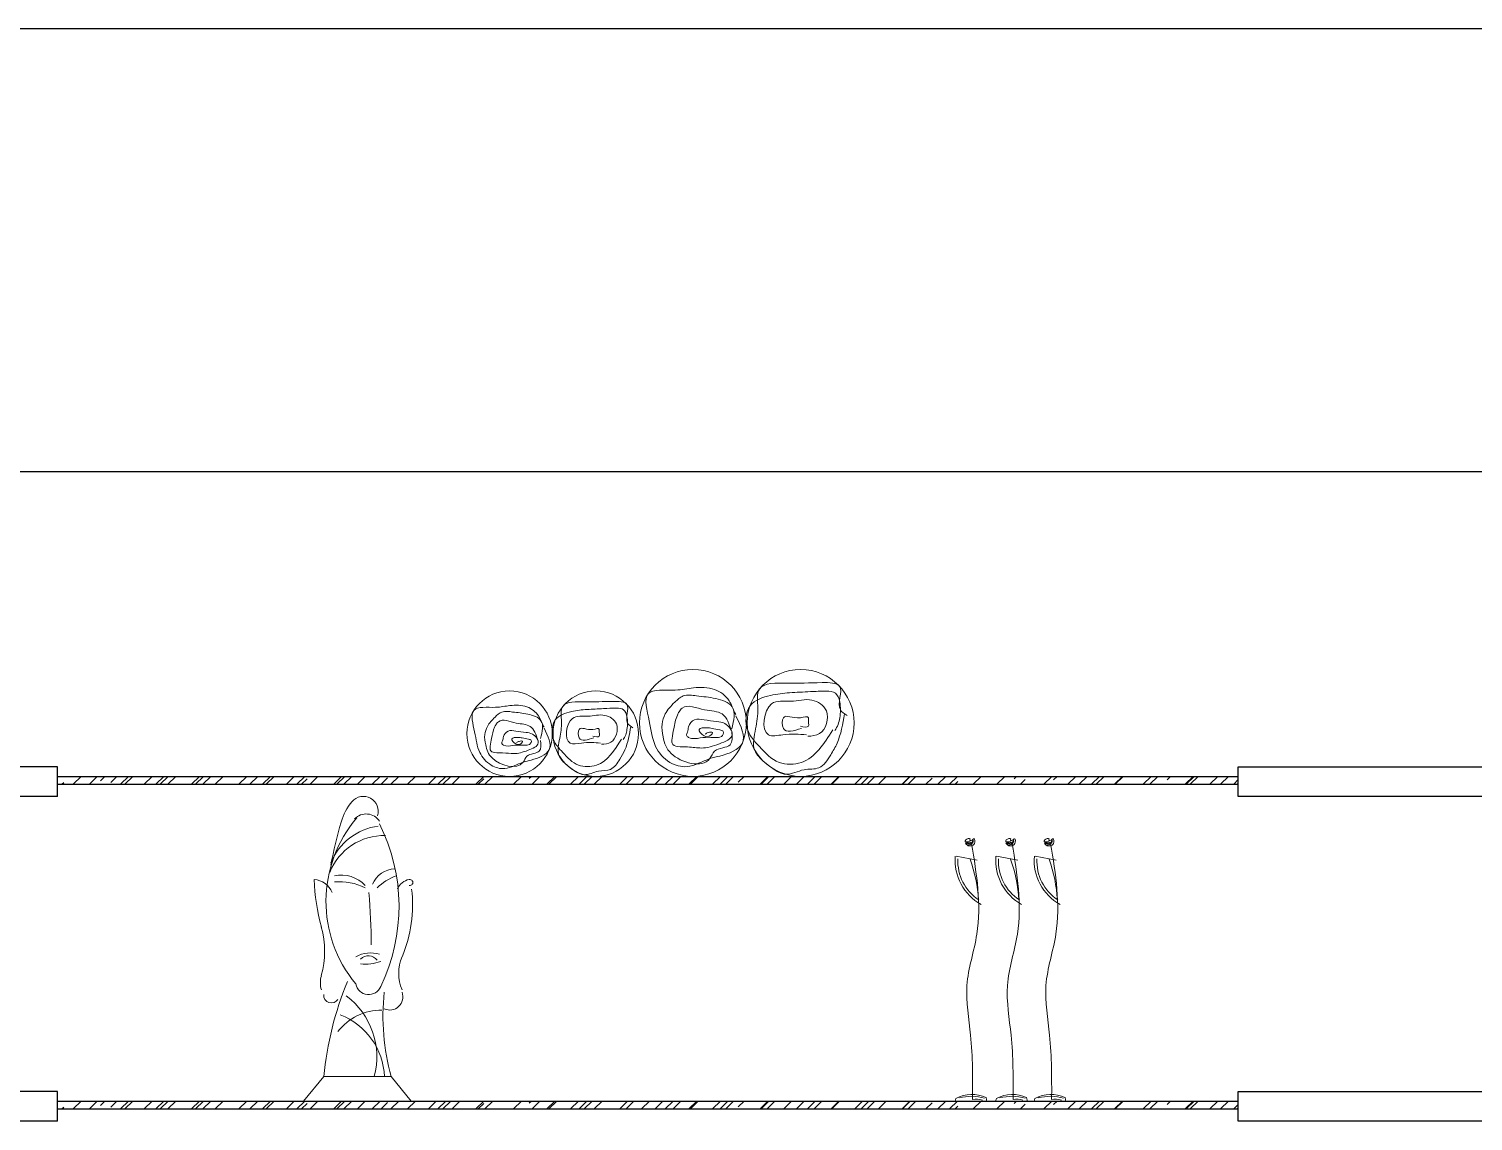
# Model space of a CAD drawing. Header units: millimetres. Extents: x 71641 to 191108, y -23091 to 29972.
# Drawn here: x 157171 to 158639, y -13301 to -12191 of the extents above; entities that cross this region are included whole.
import ezdxf

# ---------------------------------------------------------------- set-up
doc = ezdxf.new("R2010")
doc.units = ezdxf.units.MM
doc.layers.add('10', color=2, linetype='Continuous')
doc.layers.add('8', color=8, linetype='Continuous', lineweight=0)

# ---------------------------------------------------------------- blocks, each defined once
blk = doc.blocks.new('eg')
at = {"layer": '10', "color": 161}
blk.add_line((1115.5, 1172.3), (1297.9, 1172.3), dxfattribs=at)
at = {"layer": '8'}
for p, q in [((1149.5, 1213.8), (1115.5, 1172.3)), ((1149.5, 1213.8), (1263.8, 1213.8)), ((1263.8, 1213.8), (1297.9, 1172.3))]:
    blk.add_line(p, q, dxfattribs=at)
for centre, radius, start, end in [((1216.7, 1663.1), 25.3, 342.8967, 139.4816), ((1266.3, 1620.8), 90.5, 139.4816, 164.5595), ((1371.5, 1510.3), 218.1, 139.3973, 219.7842), ((2206, 1361.2), 1065.5, 164.5595, 168.5785), ((1221.4, 1631.8), 26.9, 32.4346, 136.6847), ((965.4, 1502.4), 311.7, 334.1912, 26.6452), ((1252.1, 1522.4), 99.7, 88.818, 157.9977), ((1255.5, 1537.7), 101.4, 97.6401, 157.9113), ((1271.9, 1522.2), 43.6, 92.2877, 156.4732), ((1476.8, 1558), 343.5, 181.7308, 195.3307), ((1131.1, 1512.8), 34.9, 21.3251, 86.1672), ((1179.7, 1499.9), 55.1, 43.1524, 102.6421), ((1176.4, 1448.4), 95.6, 62.9454, 95.2836), ((1298.9, 1475.2), 82.8, 108.7649, 135.2459), ((1299.2, 1521), 27.1, 100.2668, 157.0529), ((1295.3, 1542.6), 5.11, 259.7332, 100.2668), ((276.7, 1438), 953.3, 359.9396, 5.2655), ((1075.4, 1504.4), 224.6, 337.0793, 6.9421), ((995.1, 1426), 155.9, 344.6693, 15.3307), ((1228.8, 1370.2), 53, 73.3008, 118.1204), ((1225.1, 1400), 18.5, 36.1509, 135.6777), ((1221.1, 1473.7), 69.5, 262.3603, 291.0595), ((1348.9, 1388.8), 72.3, 157.0793, 202.9207), ((1189.5, 1372.7), 45.6, 164.6693, 195.3307), ((1721.5, 1156.3), 574.9, 157.6701, 174.2575), ((1225.5, 1374.6), 22, 190.2781, 338.8412), ((1162.6, 1351.6), 13.1, 175.6011, 327.529), ((1110.8, 1247.4), 128.7, 344.8611, 53.258), ((1628, 1315.5), 378.1, 173.7587, 195.5991), ((1261.1, 1349), 22.5, 246.3246, 19.7256), ((1247.2, 1233.6), 92.8, 89.4571, 142.4275), ((1135.5, 1209.3), 116.9, 2.1794, 68.8488)]:
    blk.add_arc(centre, radius, start, end, dxfattribs=at)
blk = doc.blocks.new('erhw')
at = {"layer": '8'}
for p, q in [((5122.6, 2466.9), (5079.4, 2474.9)), ((5205, 2466.9), (5161.8, 2474.9)), ((5283.1, 2466.9), (5239.9, 2474.9))]:
    blk.add_line(p, q, dxfattribs=at)
for points in [[(5077.5, 1977.2), (5079.2, 1982.7, -0.229439), (5140.5, 1984.4), (5142.2, 1976.7)], [(5159.9, 1977.2), (5161.6, 1982.7, -0.229439), (5222.9, 1984.4), (5224.6, 1976.7)], [(5238.1, 1977.2), (5239.8, 1982.7, -0.229439), (5301, 1984.4), (5302.7, 1976.7)]]:
    blk.add_lwpolyline(points, format="xyb", dxfattribs=at)
for centre, radius, start, end in [((5180.1, 2466.5), 102.5, 175.3234, 240.8157), ((5178.2, 2465.4), 95.2, 177.421, 236.4833), ((4839.3, 2371), 285.9, 2.9999, 20.0581), ((5262.5, 2466.5), 102.5, 175.3234, 240.8157), ((5260.6, 2465.4), 95.2, 177.421, 236.4833), ((4921.7, 2371), 285.9, 2.9999, 20.0581), ((5340.7, 2466.5), 102.5, 175.3234, 240.8157), ((5338.8, 2465.4), 95.2, 177.421, 236.4833), ((4999.8, 2371), 285.9, 2.9999, 20.0581), ((5111.1, 1895.4), 91.6, 73.2118, 105.8412), ((5120.3, 1949.4), 32.1, 66.896, 103.3748), ((5193.4, 1895.4), 91.6, 73.2118, 105.8412), ((5202.7, 1949.4), 32.1, 66.896, 103.3748), ((5271.6, 1895.4), 91.6, 73.2118, 105.8412), ((5280.8, 1949.4), 32.1, 66.896, 103.3748)]:
    blk.add_arc(centre, radius, start, end, dxfattribs=at)
for points in [[(5110.8, 2500.5), (5108.7, 2499), (5104, 2497.4), (5114, 2504.2), (5114, 2507.4), (5111.3, 2502.6), (5106.6, 2500.5), (5101.3, 2500.5), (5100.7, 2501.8), (5101.5, 2502.7), (5102.6, 2503.4), (5103.5, 2502.1), (5108.7, 2503.2), (5104.6, 2504.3), (5098, 2504.6), (5104, 2511.1), (5108.2, 2510), (5107.4, 2506.8), (5109.8, 2506.8), (5116.1, 2510.5), (5116.6, 2500.5), (5110.3, 2496.3), (5104, 2496.3), (5098.4, 2502.1)], [(5193.2, 2500.5), (5191.1, 2499), (5186.4, 2497.4), (5196.4, 2504.2), (5196.4, 2507.4), (5193.7, 2502.6), (5189, 2500.5), (5183.7, 2500.5), (5183.1, 2501.8), (5183.9, 2502.7), (5185, 2503.4), (5185.8, 2502.1), (5191.1, 2503.2), (5187, 2504.3), (5180.4, 2504.6), (5186.4, 2511.1), (5190.6, 2510), (5189.8, 2506.8), (5192.2, 2506.8), (5198.5, 2510.5), (5199, 2500.5), (5192.7, 2496.3), (5186.4, 2496.3), (5180.8, 2502.1)], [(5271.4, 2500.5), (5269.3, 2499), (5264.5, 2497.4), (5274.5, 2504.2), (5274.5, 2507.4), (5271.9, 2502.6), (5267.2, 2500.5), (5261.9, 2500.5), (5261.2, 2501.8), (5262, 2502.7), (5263.1, 2503.4), (5264, 2502.1), (5269.3, 2503.2), (5265.2, 2504.3), (5258.6, 2504.6), (5264.5, 2511.1), (5268.7, 2510), (5267.9, 2506.8), (5270.3, 2506.8), (5276.6, 2510.5), (5277.2, 2500.5), (5270.8, 2496.3), (5264.5, 2496.3), (5258.9, 2502.1)]]:
    blk.add_spline(points, degree=3, dxfattribs=at)
at = {"layer": '8', "end_tangent": (-0.415759, 0.909475)}
for points in [[(5113.1, 1980.4), (5108.9, 2111), (5101.6, 2212.3), (5121.7, 2316.7), (5111.1, 2500.5)], [(5195.5, 1980.4), (5191.3, 2111), (5184, 2212.3), (5204.1, 2316.7), (5193.5, 2500.5)], [(5273.7, 1980.4), (5269.5, 2111), (5262.2, 2212.3), (5282.3, 2316.7), (5271.7, 2500.5)]]:
    blk.add_spline(points, degree=3, dxfattribs=at)
blk = doc.blocks.new('rgregr')
at = {"layer": '8', "linetype": 'Continuous'}
for centre, radius in [((5142.6, 1802.8), 54.3), ((5252.1, 1802.8), 54.3), ((5350.8, 1791.9), 43.4), ((5438.4, 1791.9), 43.4)]:
    blk.add_circle(centre, radius, dxfattribs=at)
for points in [[(5098.1, 1811.9), (5105.6, 1782.2), (5112.1, 1770.3), (5124, 1757.3), (5139.2, 1755.2), (5157.5, 1750.6), (5172.4, 1757.4), (5179.5, 1763), (5189.3, 1775.1), (5188.4, 1796.8), (5186.2, 1817.8), (5184.5, 1837.2), (5156.5, 1843.2), (5120.8, 1843.8), (5103, 1839.9), (5102.2, 1816.3), (5095.4, 1810.3)], [(5110, 1795.7), (5141.9, 1762.7), (5164.6, 1762.7), (5184.6, 1778.9), (5196.4, 1795.3), (5194, 1820.1), (5173.2, 1830.8), (5153.8, 1833.5), (5143.5, 1834.1), (5132.7, 1834.6), (5116.5, 1835.1), (5107.3, 1833), (5102.9, 1824.3), (5102.9, 1808.1), (5104.6, 1801.1), (5107.8, 1795.2)], [(5208.4, 1809.7), (5201.8, 1782.2), (5224.6, 1769.2), (5234.9, 1766.5), (5258.1, 1758.4), (5275.4, 1762.7), (5290, 1778.9), (5296.5, 1804.9), (5297.6, 1832.4), (5270, 1836.2), (5251.6, 1838.4), (5230, 1836.8), (5215.4, 1825.4), (5209.5, 1813), (5208.4, 1810.8)], [(5136.5, 1790.8), (5160.8, 1790.8), (5175.4, 1790.8), (5172.1, 1822.2), (5152.7, 1824.9), (5131.1, 1826), (5116.5, 1815.1), (5123.5, 1791.9), (5135.4, 1789.2)], [(5212.7, 1794.1), (5222.4, 1811.9), (5240.3, 1816.2), (5263, 1817.8), (5266.2, 1814.1), (5267.9, 1810.8), (5271.6, 1796.8), (5273.3, 1787.1), (5273.3, 1782.2), (5257.6, 1778.4), (5243.5, 1777.3), (5225.1, 1781.6), (5212.2, 1790.9), (5219.7, 1802.2), (5227.8, 1804.3), (5240.8, 1806), (5250.5, 1806), (5256.5, 1798.9), (5257.6, 1793.5), (5258.7, 1790.3), (5256.5, 1788.1), (5244.6, 1787.6), (5233.8, 1788.1), (5221.3, 1791.4), (5221.3, 1794.1), (5224.6, 1795.7), (5232.7, 1797.3), (5238.1, 1797.9), (5245.7, 1796.2), (5240.8, 1789.8), (5233.8, 1790.3), (5232.2, 1793), (5236.5, 1793), (5239.7, 1791.4)], [(5315.2, 1799.2), (5321.2, 1775.5), (5326.4, 1765.9), (5335.9, 1755.6), (5348.1, 1753.8), (5362.7, 1750.2), (5374.7, 1755.7), (5380.3, 1760.1), (5388.2, 1769.8), (5387.4, 1787.1), (5385.7, 1804), (5384.4, 1819.5), (5361.9, 1824.3), (5333.3, 1824.7), (5319.1, 1821.6), (5318.5, 1802.7), (5313, 1797.9)], [(5403.4, 1797.5), (5398.2, 1775.5), (5416.4, 1765.1), (5424.6, 1762.9), (5443.2, 1756.4), (5457.1, 1759.9), (5468.7, 1772.9), (5473.9, 1793.6), (5474.8, 1815.6), (5452.7, 1818.7), (5438, 1820.4), (5420.7, 1819.1), (5409, 1810), (5404.3, 1800.1), (5403.4, 1798.4)], [(5141.9, 1797.3), (5160.2, 1797.3), (5160.2, 1808.1), (5142.9, 1808.1), (5134.8, 1808.1), (5134.8, 1806.5), (5134.8, 1799.5), (5142.9, 1799.5)], [(5324.7, 1786.3), (5350.2, 1759.9), (5368.4, 1759.9), (5384.4, 1772.9), (5393.8, 1786), (5392, 1805.8), (5375.3, 1814.4), (5359.7, 1816.5), (5351.5, 1816.9), (5342.9, 1817.4), (5329.9, 1817.8), (5322.5, 1816.1), (5319.1, 1809.2), (5319.1, 1796.2), (5320.4, 1790.6), (5323, 1785.8)], [(5345.9, 1782.4), (5365.4, 1782.4), (5377, 1782.4), (5374.4, 1807.4), (5358.9, 1809.6), (5341.6, 1810.5), (5329.9, 1801.8), (5335.5, 1783.2), (5345, 1781.1)], [(5409.6, 1785), (5417.4, 1799.2), (5431.7, 1802.7), (5449.8, 1804), (5452.4, 1801), (5453.7, 1798.4), (5456.8, 1787.1), (5458.1, 1779.3), (5458.1, 1775.5), (5445.5, 1772.4), (5434.3, 1771.6), (5419.6, 1775), (5409.2, 1782.5), (5415.2, 1791.4), (5421.7, 1793.2), (5432.1, 1794.5), (5439.9, 1794.5), (5444.6, 1788.9), (5445.5, 1784.5), (5446.4, 1781.9), (5444.6, 1780.2), (5435.1, 1779.8), (5426.5, 1780.2), (5416.5, 1782.8), (5416.5, 1785), (5419.1, 1786.3), (5425.6, 1787.6), (5429.9, 1788), (5436, 1786.7), (5432.1, 1781.5), (5426.5, 1781.9), (5425.2, 1784.1), (5428.6, 1784.1), (5431.2, 1782.8)], [(5352.9, 1787.6), (5367.6, 1787.6), (5367.6, 1796.2), (5353.8, 1796.2), (5347.3, 1796.2), (5347.3, 1794.9), (5347.3, 1789.3), (5353.8, 1789.3)]]:
    blk.add_spline(points, degree=3, dxfattribs=at)
at = {"layer": '8', "linetype": 'Continuous', "end_tangent": (0.20766, 0.978201)}
for points in [[(5212.7, 1796.8), (5212.2, 1819.2), (5228.9, 1827.6), (5248.4, 1830.3), (5261.9, 1830.3), (5270.6, 1823.8), (5280.3, 1811.9), (5283.5, 1801.6), (5282.4, 1788.7), (5279.7, 1779.5), (5274.3, 1771.9), (5235, 1766.5), (5230, 1774.1), (5214.3, 1780.6), (5212.7, 1794.1)], [(5406.9, 1787.1), (5406.5, 1805.1), (5419.9, 1811.8), (5435.4, 1813.9), (5446.2, 1813.9), (5453.2, 1808.7), (5461, 1799.2), (5463.6, 1791), (5462.7, 1780.6), (5460.5, 1773.3), (5456.2, 1767.2), (5424.7, 1762.9), (5420.7, 1769), (5408.2, 1774.2), (5406.9, 1785)]]:
    blk.add_spline(points, degree=3, dxfattribs=at)

msp = doc.modelspace()

# ---------------------------------------------------------------- hatches: boundary and pattern name
h = msp.add_hatch()
h.set_pattern_fill('AR-RROOF', color=5, angle=45, style=0)
h.set_pattern_definition([(45, (3011.399, -722.235), (21.5526147, 57.473639), [381, -50.8, 127, -25.4]), (45, (3026.306, -689.367), (-41.8479935, 5.926969), [76.2, -8.382, 152.4, -19.05]), (45, (3005.113, -697.988), (81.3611205, 105.4282069), [203.2, -35.56, 101.6, -25.4])])
h.paths.add_polyline_path([(157200.2, -12950.9), (157200.2, -12958.9), (158400.2, -12958.9), (158400.2, -12950.9)])
h = msp.add_hatch()
h.set_pattern_fill('AR-RROOF', color=5, angle=45, style=0)
h.set_pattern_definition([(45, (3011.399, -1052.235), (21.5526147, 57.473639), [381, -50.8, 127, -25.4]), (45, (3026.306, -1019.367), (-41.8479935, 5.926969), [76.2, -8.382, 152.4, -19.05]), (45, (3005.113, -1027.988), (81.3611205, 105.4282069), [203.2, -35.56, 101.6, -25.4])])
h.paths.add_polyline_path([(157200.2, -13280.9), (157200.2, -13288.9), (158400.2, -13288.9), (158400.2, -13280.9)])

# ---------------------------------------------------------------- linework, layer by layer
for p, q in [((159725.2, -12191.3), (156245.2, -12191.3)), ((159725.2, -12641.3), (156245.2, -12641.3))]:
    msp.add_line(p, q)
at = {"color": 3}
for p, q in [((157200.2, -12941.3), (156395.2, -12941.3)), ((157200.2, -12971.3), (157200.2, -12941.3)), ((158400.2, -12941.3), (159205.2, -12941.3)), ((158400.2, -12971.3), (158400.2, -12941.3)), ((157200.2, -12971.3), (156395.2, -12971.3)), ((157200.2, -12971.3), (156395.2, -12971.3)), ((159205.2, -12971.3), (158400.2, -12971.3)), ((158605.2, -12971.3), (158400.2, -12971.3)), ((157200.2, -13271.3), (156395.2, -13271.3)), ((157200.2, -13301.3), (157200.2, -13271.3)), ((158400.2, -13271.3), (159205.2, -13271.3)), ((158400.2, -13301.3), (158400.2, -13271.3)), ((157200.2, -13301.3), (156395.2, -13301.3)), ((159205.2, -13301.3), (158400.2, -13301.3)), ((158605.2, -13301.3), (158400.2, -13301.3))]:
    msp.add_line(p, q, dxfattribs=at)
at = {"color": 4}
for p, q in [((157200.2, -12950.9), (158400.2, -12950.9)), ((157200.2, -12958.9), (158400.2, -12958.9)), ((157200.2, -13280.9), (158400.2, -13280.9)), ((157200.2, -13288.9), (158400.2, -13288.9))]:
    msp.add_line(p, q, dxfattribs=at)

# ---------------------------------------------------------------- block references
at = {"xscale": -1}
msp.add_blockref('rgregr', (163098.1, -14699.4), dxfattribs=at)
for name, p, xscale, yscale, zscale in [('eg', (156781.1, -13984.3), 0.6000000000058208, 0.6000000000003638, 0.6), ('erhw', (155573.7, -14269.5), 0.5, 0.5, 0.5)]:
    msp.add_blockref(name, p, dxfattribs=dict(xscale=xscale, yscale=yscale, zscale=zscale))

doc.saveas('drawing.dxf')
